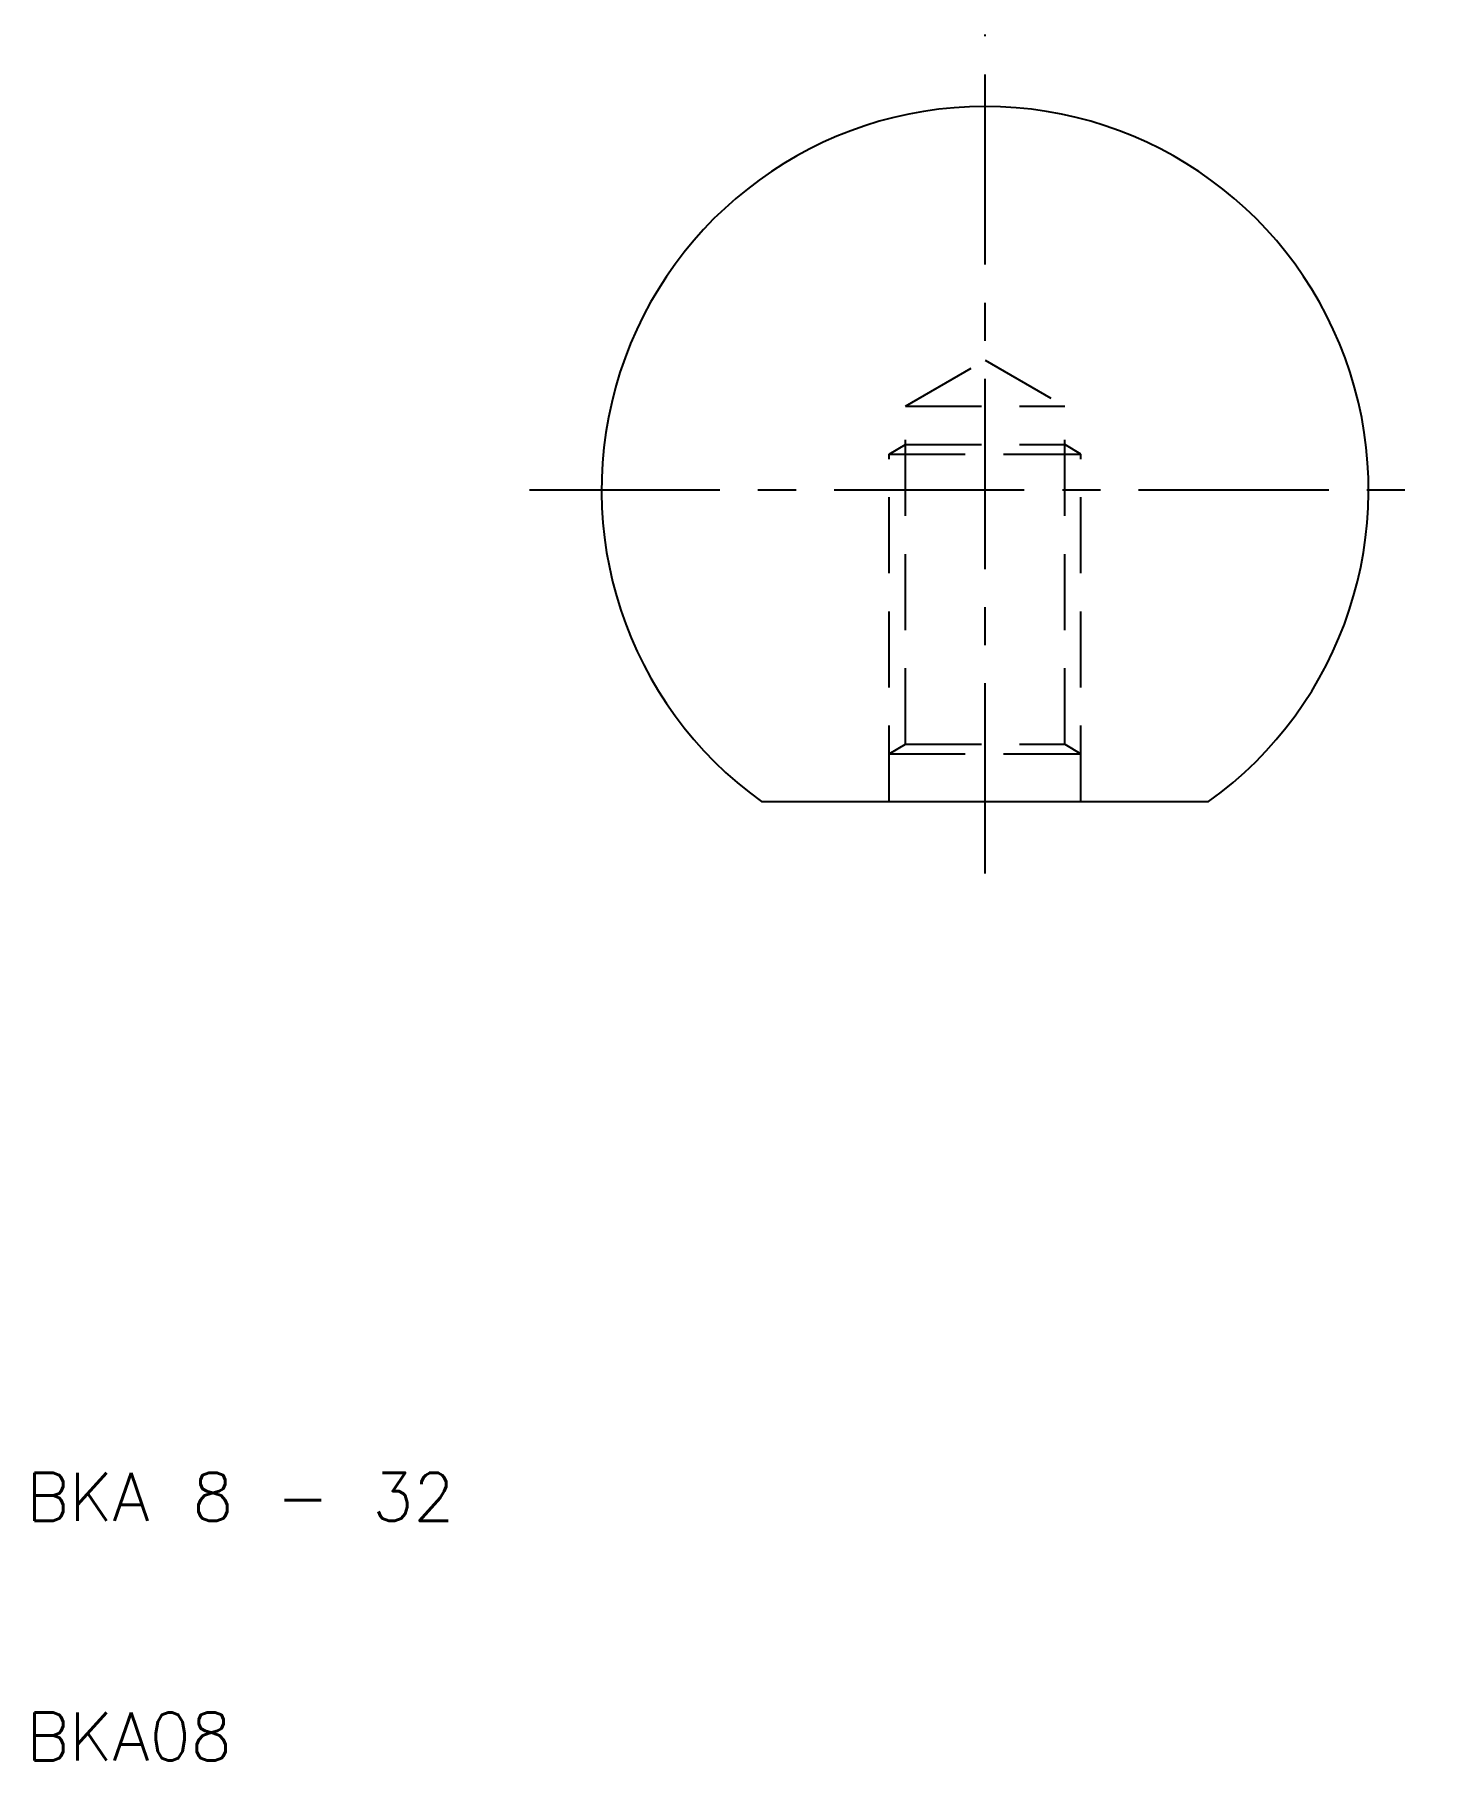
# Model space of a CAD drawing. Extents: x 10.3 to 69, y 10 to 82.
import ezdxf

# ---------------------------------------------------------------- set-up
doc = ezdxf.new("R2010")
doc.units = 0
doc.header["$LTSCALE"] = 0.25
doc.linetypes.add('CENTER', pattern=[50.8, 31.75, -6.35, 6.35, -6.35])
doc.linetypes.add('DASHED', pattern=[19.05, 12.7, -6.35])
doc.layers.get('0').update_dxf_attribs({"linetype": 'CONTINUOUS'})
doc.layers.add('CENTER', color=1, linetype='CENTER')
doc.styles.get("Standard").update_dxf_attribs({"font": 'txt.shx', "bigfont": 'extfont.shx'})

msp = doc.modelspace()

# ---------------------------------------------------------------- linework, layer by layer
at = {"color": 3, "linetype": 'DASHED'}
for p, q in [((46.676, 66.5), (50, 68.419)), ((50, 68.419), (53.323, 66.5)), ((46.676, 52.391), (46.676, 66.5)), ((46.676, 66.5), (53.323, 66.5)), ((53.323, 52.391), (53.323, 66.5)), ((46, 64.5), (46.676, 64.891)), ((46.676, 64.891), (53.323, 64.891)), ((54, 64.5), (53.323, 64.891)), ((46, 50), (46, 64.5)), ((46, 64.5), (54, 64.5)), ((54, 50), (54, 64.5)), ((46, 52), (46.676, 52.391)), ((46, 52), (54, 52)), ((46.676, 52.391), (53.323, 52.391)), ((53.323, 52.391), (54, 52))]:
    msp.add_line(p, q, dxfattribs=at)
at = {"color": 7, "linetype": 'CONTINUOUS'}
msp.add_line((40.673, 50), (59.327, 50), dxfattribs=at)
for centre, radius, start, end in [((50, 63), 16, 305.65909, 234.34091), ((40.673, 50), 0.000001, 229.23559, 270), ((40.673, 50), 0.000001, 229.23559, 270)]:
    msp.add_arc(centre, radius, start, end, dxfattribs=at)
at = {"color": 3, "linetype": 'DASHED'}
for centre in [(53.323, 66.5), (54, 64.5)]:
    msp.add_arc(centre, 0.000001, 0, 90, dxfattribs=at)
msp.add_arc((59.327, 50), 0.000001, 270, 310.76441)
at = {"layer": 'CENTER', "color": 1, "linetype": 'CENTER'}
for p, q in [((50, 47), (50, 82)), ((31, 63), (69, 63))]:
    msp.add_line(p, q, dxfattribs=at)

# ---------------------------------------------------------------- texts
at = {"color": 7, "linetype": 'CONTINUOUS'}
for s, p in [('BKA 8 - 32', (10, 20)), ('BKA08', (10, 10))]:
    msp.add_text(s, height=2, dxfattribs=at).set_placement(p)

doc.saveas('drawing.dxf')
